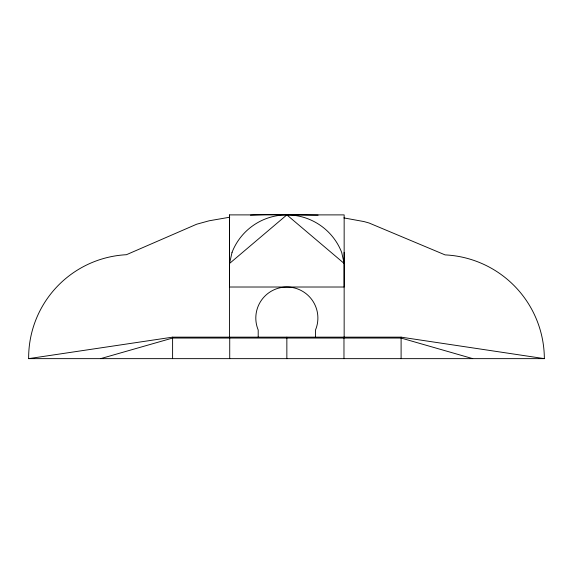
<?xml version="1.0" encoding="UTF-8"?>
<svg xmlns="http://www.w3.org/2000/svg" width="573" height="573" viewBox="0 0 573 573"><rect width="100%" height="100%" fill="white"/><g stroke="black" fill="none" stroke-linecap="round" stroke-linejoin="round"><path stroke-width="0.86" d="M344.151 337.168L344.151 214.889L229.551 214.889L229.551 287.016L344.151 287.016L344.151 252.349M100.626 358.641L172.602 338.049L401.1 338.049L472.725 358.641M229.73 217.217L209.209 220.777L196.654 224.222L126.44 254.706A103.183 103.183 0 0 0 28.65 358.641L544.35 358.641A104.286 104.286 0 0 0 445.078 254.892L368.998 222.976L364.077 221.593L343.857 217.905M28.65 358.641L172.602 337.153L401.1 337.153L544.35 358.641M250.437 215.147C272.927 213.822 295.596 214.918 318.108 215.161M401.1 337.153L401.1 358.641M343.972 337.153L343.972 358.641M315.501 337.153L315.501 329.991A31.035 31.035 0 0 0 286.851 287.016A31.035 31.035 0 0 0 258.201 329.991L258.201 337.153M286.851 337.153L286.851 358.641M229.723 337.153L229.723 358.641M229.551 214.889L229.551 337.203M172.602 337.153L172.602 358.641M232.036 252.356L229.544 263.473L286.851 214.889L344.158 263.458L341.658 252.356A58.826 58.826 0 0 0 232.036 252.356"/></g></svg>
